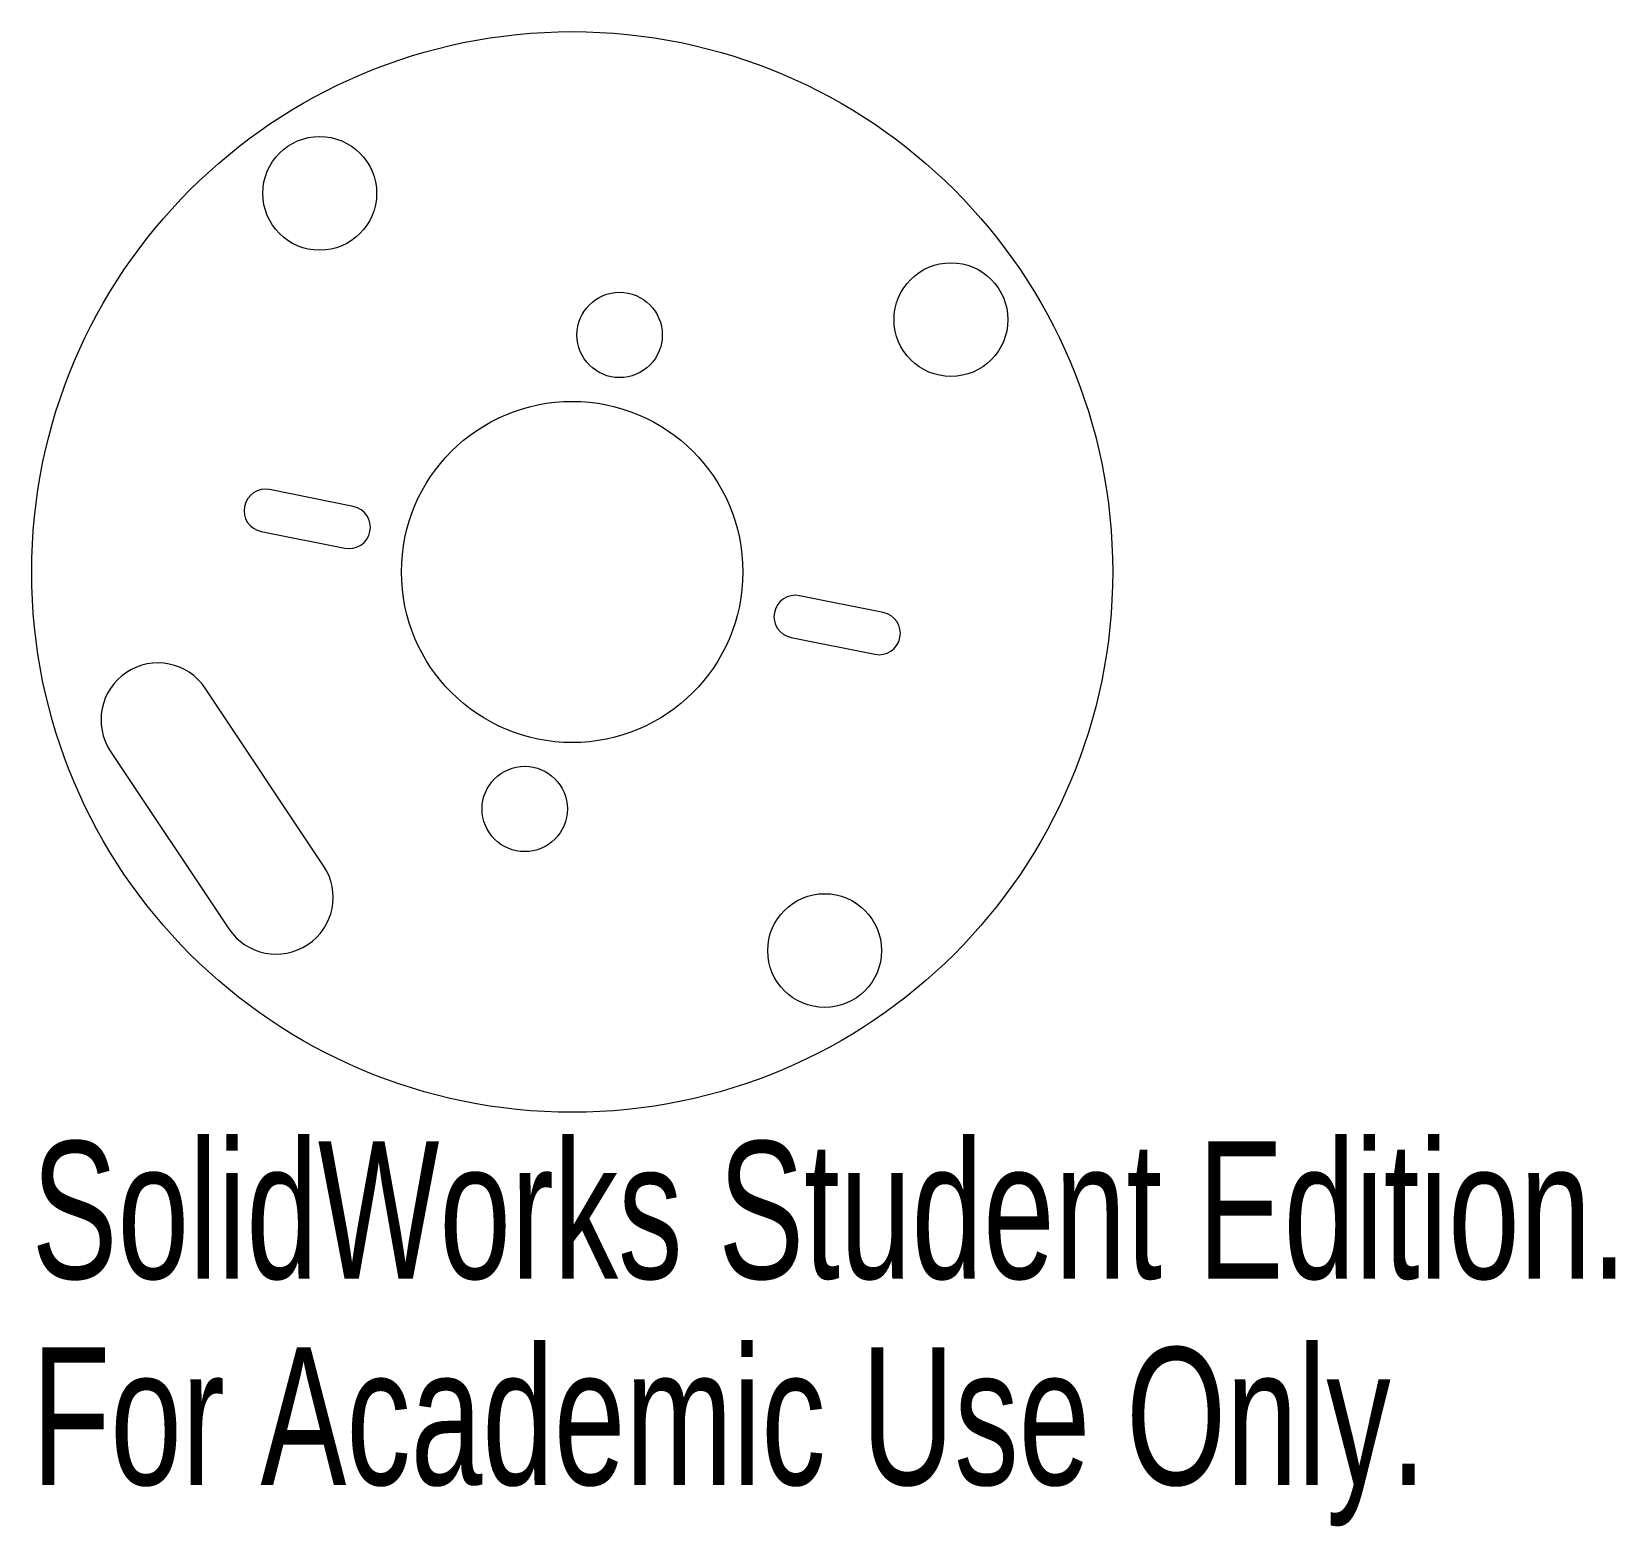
# Model space of a CAD drawing. Header units: millimetres. Extents: x -19 to 36.7, y -33.6 to 19.
import ezdxf

# ---------------------------------------------------------------- set-up
doc = ezdxf.new("R2010")
doc.units = ezdxf.units.MM
doc.styles.add('SLDTEXTSTYLE0', font='TXT', dxfattribs={"width": 0.7})

msp = doc.modelspace()

# ---------------------------------------------------------------- linework, layer by layer
at = {"color": 7, "linetype": 'Continuous', "lineweight": 15}
for p, q in [((-7.697, 2.305), (-10.639, 2.894)), ((-10.933, 1.423), (-7.992, 0.834)), ((10.933, -1.424), (7.992, -0.835)), ((7.697, -2.306), (10.639, -2.895)), ((-8.738, -10.33), (-12.897, -4.089)), ((-16.226, -6.308), (-12.066, -12.549))]:
    msp.add_line(p, q, dxfattribs=at)
for centre, radius in [((0, 0), 19), ((-8.874, 13.314), 2), ((13.314, 8.874), 2), ((1.668, 8.335), 1.5), ((0, 0), 6), ((-1.668, -8.335), 1.5), ((8.874, -13.314), 2)]:
    msp.add_circle(centre, radius, dxfattribs=at)
for centre, radius, start, end in [((-10.786, 2.159), 0.75, 78.683, 258.683), ((-7.844, 1.57), 0.75, 258.683, 78.683), ((7.844, -1.571), 0.75, 78.6783, 258.6783), ((10.786, -2.159), 0.75, 258.6783, 78.6783), ((-14.562, -5.199), 2, 33.683, 213.683), ((-10.402, -11.439), 2, 213.683, 33.683)]:
    msp.add_arc(centre, radius, start, end, dxfattribs=at)

# ---------------------------------------------------------------- texts
at = {"color": 7, "linetype": 'Continuous', "char_height": 4.83362, "attachment_point": 1, "style": 'SLDTEXTSTYLE0'}
for s, insert in [('SolidWorks Student Edition.', (-19, -20.02)), ('For Academic Use Only.', (-19, -27.27))]:
    msp.add_mtext(s, dxfattribs=dict(at, insert=insert))

doc.saveas('drawing.dxf')
